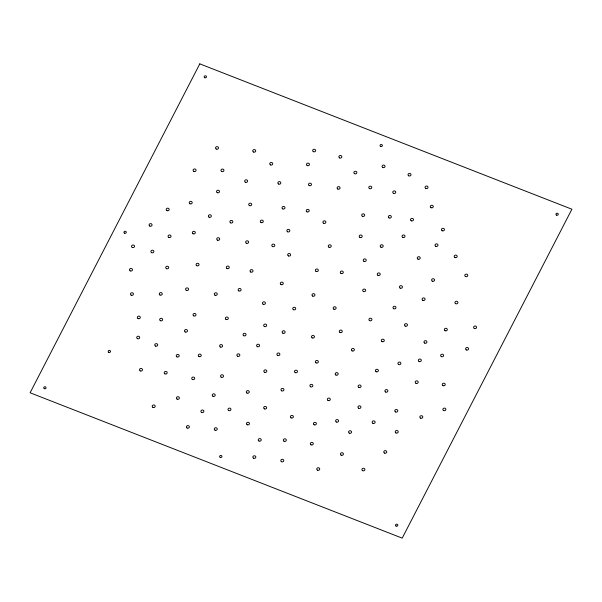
<?xml version="1.0" encoding="UTF-8"?>
<svg xmlns="http://www.w3.org/2000/svg" width="602" height="602" viewBox="0 0 602 602"><rect width="100%" height="100%" fill="white"/><g stroke="black" fill="none" stroke-linecap="round" stroke-linejoin="round"><path stroke-width="0.9" d="M199.796 63.865L30.1 392.782L402.204 538.135L571.9 209.218L199.796 63.865M108.766 352.313A1.166 1.023 -2.6 0 0 110.512 351.41A1.166 1.023 -2.6 0 0 108.766 350.545A1.166 1.023 -2.6 0 0 108.766 352.313M164.91 373.85A1.49 1.309 -2.6 0 0 167.183 372.743A1.49 1.309 -2.6 0 0 164.986 371.577A1.49 1.309 -2.6 0 0 164.91 373.85M192.437 379.478A1.49 1.309 -2.6 0 0 194.702 378.38A1.49 1.309 -2.6 0 0 192.505 377.213A1.49 1.309 -2.6 0 0 192.437 379.478M186.289 290.322A1.49 1.309 -2.6 0 0 188.561 289.216A1.49 1.309 -2.6 0 0 186.364 288.049A1.49 1.309 -2.6 0 0 186.289 290.322M435.705 246.271A1.49 1.309 -2.6 0 0 437.978 245.172A1.49 1.309 -2.6 0 0 435.78 244.006A1.49 1.309 -2.6 0 0 435.705 246.271M425.749 188.434A1.49 1.309 -2.6 0 0 428.022 187.335A1.49 1.309 -2.6 0 0 425.825 186.168A1.49 1.309 -2.6 0 0 425.749 188.434M306.93 211.814A1.49 1.309 -2.6 0 0 309.202 210.715A1.49 1.309 -2.6 0 0 307.005 209.549A1.49 1.309 -2.6 0 0 306.93 211.814M411.219 220.791A1.49 1.309 -2.6 0 0 413.484 219.692A1.49 1.309 -2.6 0 0 411.286 218.526A1.49 1.309 -2.6 0 0 411.219 220.791M454.916 257.505A1.49 1.309 -2.6 0 0 457.181 256.407A1.49 1.309 -2.6 0 0 454.984 255.24A1.49 1.309 -2.6 0 0 454.916 257.505M339.566 157.905A1.49 1.309 -2.6 0 0 341.831 156.798A1.49 1.309 -2.6 0 0 339.633 155.632A1.49 1.309 -2.6 0 0 339.566 157.905M431.002 207.698A1.49 1.309 -2.6 0 0 433.267 206.591A1.49 1.309 -2.6 0 0 431.07 205.425A1.49 1.309 -2.6 0 0 431.002 207.698M442.146 230.747A1.49 1.309 -2.6 0 0 444.419 229.64A1.49 1.309 -2.6 0 0 442.222 228.474A1.49 1.309 -2.6 0 0 442.146 230.747M313.371 151.666A1.49 1.309 -2.6 0 0 315.644 150.568A1.49 1.309 -2.6 0 0 313.446 149.401A1.49 1.309 -2.6 0 0 313.371 151.666M382.774 167.491A1.49 1.309 -2.6 0 0 385.047 166.393A1.49 1.309 -2.6 0 0 382.849 165.226A1.49 1.309 -2.6 0 0 382.774 167.491M389.042 217.909A1.49 1.309 -2.6 0 0 391.315 216.803A1.49 1.309 -2.6 0 0 389.118 215.636A1.49 1.309 -2.6 0 0 389.042 217.909M230.581 222.853A1.49 1.309 -2.6 0 0 232.854 221.754A1.49 1.309 -2.6 0 0 230.656 220.588A1.49 1.309 -2.6 0 0 230.581 222.853M307.178 165.55A1.49 1.309 -2.6 0 0 309.451 164.451A1.49 1.309 -2.6 0 0 307.253 163.285A1.49 1.309 -2.6 0 0 307.178 165.55M309.195 185.582A1.49 1.309 -2.6 0 0 311.467 184.483A1.49 1.309 -2.6 0 0 309.27 183.317A1.49 1.309 -2.6 0 0 309.195 185.582M270.433 164.888A1.49 1.309 -2.6 0 0 272.706 163.789A1.49 1.309 -2.6 0 0 270.509 162.623A1.49 1.309 -2.6 0 0 270.433 164.888M408.728 175.822A1.49 1.309 -2.6 0 0 411 174.723A1.49 1.309 -2.6 0 0 408.803 173.557A1.49 1.309 -2.6 0 0 408.728 175.822M465.496 276.529A1.49 1.309 -2.6 0 0 467.769 275.43A1.49 1.309 -2.6 0 0 465.572 274.264A1.49 1.309 -2.6 0 0 465.496 276.529M245.353 182.21A1.49 1.309 -2.6 0 0 247.625 181.112A1.49 1.309 -2.6 0 0 245.428 179.945A1.49 1.309 -2.6 0 0 245.353 182.21M369.508 188.592A1.49 1.309 -2.6 0 0 371.78 187.485A1.49 1.309 -2.6 0 0 369.583 186.319A1.49 1.309 -2.6 0 0 369.508 188.592M354.586 173.707A1.49 1.309 -2.6 0 0 356.858 172.608A1.49 1.309 -2.6 0 0 354.661 171.442A1.49 1.309 -2.6 0 0 354.586 173.707M253.442 152.005A1.49 1.309 -2.6 0 0 255.715 150.899A1.49 1.309 -2.6 0 0 253.517 149.732A1.49 1.309 -2.6 0 0 253.442 152.005M278.553 184.031A1.49 1.309 -2.6 0 0 280.825 182.925A1.49 1.309 -2.6 0 0 278.628 181.759A1.49 1.309 -2.6 0 0 278.553 184.031M393.467 193.332A1.49 1.309 -2.6 0 0 395.74 192.234A1.49 1.309 -2.6 0 0 393.542 191.067A1.49 1.309 -2.6 0 0 393.467 193.332M221.671 171.472A1.49 1.309 -2.6 0 0 223.944 170.374A1.49 1.309 -2.6 0 0 221.747 169.207A1.49 1.309 -2.6 0 0 221.671 171.472M377.958 275.34A1.49 1.309 -2.6 0 0 380.223 274.241A1.49 1.309 -2.6 0 0 378.026 273.075A1.49 1.309 -2.6 0 0 377.958 275.34M337.797 189.051A1.49 1.309 -2.6 0 0 340.062 187.952A1.49 1.309 -2.6 0 0 337.865 186.786A1.49 1.309 -2.6 0 0 337.797 189.051M432.304 281.149A1.49 1.309 -2.6 0 0 434.576 280.043A1.49 1.309 -2.6 0 0 432.379 278.877A1.49 1.309 -2.6 0 0 432.304 281.149M455.646 303.679A1.49 1.309 -2.6 0 0 457.911 302.58A1.49 1.309 -2.6 0 0 455.714 301.414A1.49 1.309 -2.6 0 0 455.646 303.679M323.605 223.259A1.49 1.309 -2.6 0 0 325.87 222.161A1.49 1.309 -2.6 0 0 323.673 220.994A1.49 1.309 -2.6 0 0 323.605 223.259M336.307 422.017A1.49 1.309 -2.6 0 0 338.572 420.911A1.49 1.309 -2.6 0 0 336.375 419.744A1.49 1.309 -2.6 0 0 336.307 422.017M317.457 470.154A1.49 1.309 -2.6 0 0 319.73 469.056A1.49 1.309 -2.6 0 0 317.525 467.889A1.49 1.309 -2.6 0 0 317.457 470.154M359.928 237.429A1.49 1.309 -2.6 0 0 362.193 236.323A1.49 1.309 -2.6 0 0 359.996 235.156A1.49 1.309 -2.6 0 0 359.928 237.429M417.954 259.123A1.49 1.309 -2.6 0 0 420.219 258.025A1.49 1.309 -2.6 0 0 418.021 256.858A1.49 1.309 -2.6 0 0 417.954 259.123M362.396 216.291A1.49 1.309 -2.6 0 0 364.669 215.185A1.49 1.309 -2.6 0 0 362.464 214.019A1.49 1.309 -2.6 0 0 362.396 216.291M216.238 149.04A1.49 1.309 -2.6 0 0 218.503 147.941A1.49 1.309 -2.6 0 0 216.306 146.775A1.49 1.309 -2.6 0 0 216.238 149.04M282.722 208.886A1.49 1.309 -2.6 0 0 284.994 207.788A1.49 1.309 -2.6 0 0 282.797 206.621A1.49 1.309 -2.6 0 0 282.722 208.886M402.746 237.391A1.49 1.309 -2.6 0 0 405.011 236.293A1.49 1.309 -2.6 0 0 402.813 235.126A1.49 1.309 -2.6 0 0 402.746 237.391M261.02 222.522A1.49 1.309 -2.6 0 0 263.292 221.423A1.49 1.309 -2.6 0 0 261.095 220.257A1.49 1.309 -2.6 0 0 261.02 222.522M380.915 247.189A1.49 1.309 -2.6 0 0 383.181 246.083A1.49 1.309 -2.6 0 0 380.983 244.916A1.49 1.309 -2.6 0 0 380.915 247.189M166.904 210.602A1.49 1.309 -2.6 0 0 169.17 209.504A1.49 1.309 -2.6 0 0 166.972 208.337A1.49 1.309 -2.6 0 0 166.904 210.602M258.973 441.01A1.49 1.309 -2.6 0 0 261.245 439.911A1.49 1.309 -2.6 0 0 259.048 438.745A1.49 1.309 -2.6 0 0 258.973 441.01M249.416 205.606A1.49 1.309 -2.6 0 0 251.689 204.507A1.49 1.309 -2.6 0 0 249.491 203.341A1.49 1.309 -2.6 0 0 249.416 205.606M257.302 346.647A1.49 1.309 -2.6 0 0 259.575 345.548A1.49 1.309 -2.6 0 0 257.378 344.382A1.49 1.309 -2.6 0 0 257.302 346.647M328.97 247.219A1.49 1.309 -2.6 0 0 331.243 246.113A1.49 1.309 -2.6 0 0 329.046 244.946A1.49 1.309 -2.6 0 0 328.97 247.219M341.138 455.157A1.49 1.309 -2.6 0 0 343.411 454.058A1.49 1.309 -2.6 0 0 341.214 452.892A1.49 1.309 -2.6 0 0 341.138 455.157M228.692 410.519A1.49 1.309 -2.6 0 0 230.957 409.42A1.49 1.309 -2.6 0 0 228.76 408.254A1.49 1.309 -2.6 0 0 228.692 410.519M424.658 343.095A1.49 1.309 -2.6 0 0 426.931 341.996A1.49 1.309 -2.6 0 0 424.734 340.83A1.49 1.309 -2.6 0 0 424.658 343.095M400.164 288.102A1.49 1.309 -2.6 0 0 402.429 286.996A1.49 1.309 -2.6 0 0 400.232 285.83A1.49 1.309 -2.6 0 0 400.164 288.102M442.967 385.634A1.49 1.309 -2.6 0 0 445.232 384.535A1.49 1.309 -2.6 0 0 443.034 383.369A1.49 1.309 -2.6 0 0 442.967 385.634M272.51 246.542A1.49 1.309 -2.6 0 0 274.783 245.435A1.49 1.309 -2.6 0 0 272.586 244.269A1.49 1.309 -2.6 0 0 272.51 246.542M281.518 461.711A1.49 1.309 -2.6 0 0 283.783 460.613A1.49 1.309 -2.6 0 0 281.585 459.446A1.49 1.309 -2.6 0 0 281.518 461.711M474.308 328.444A1.49 1.309 -2.6 0 0 476.573 327.345A1.49 1.309 -2.6 0 0 474.376 326.179A1.49 1.309 -2.6 0 0 474.308 328.444M316.042 271.404A1.49 1.309 -2.6 0 0 318.315 270.306A1.49 1.309 -2.6 0 0 316.118 269.139A1.49 1.309 -2.6 0 0 316.042 271.404M193.799 171.397A1.49 1.309 -2.6 0 0 196.071 170.291A1.49 1.309 -2.6 0 0 193.874 169.124A1.49 1.309 -2.6 0 0 193.799 171.397M287.553 231.793A1.49 1.309 -2.6 0 0 289.825 230.694A1.49 1.309 -2.6 0 0 287.628 229.528A1.49 1.309 -2.6 0 0 287.553 231.793M311.031 444.84A1.49 1.309 -2.6 0 0 313.303 443.734A1.49 1.309 -2.6 0 0 311.106 442.568A1.49 1.309 -2.6 0 0 311.031 444.84M441.349 356.625A1.49 1.309 -2.6 0 0 443.614 355.526A1.49 1.309 -2.6 0 0 441.416 354.352A1.49 1.309 -2.6 0 0 441.349 356.625M137.414 338.64A1.49 1.309 -2.6 0 0 139.687 337.541A1.49 1.309 -2.6 0 0 137.489 336.375A1.49 1.309 -2.6 0 0 137.414 338.64M217.239 192.663A1.49 1.309 -2.6 0 0 219.512 191.556A1.49 1.309 -2.6 0 0 217.307 190.39A1.49 1.309 -2.6 0 0 217.239 192.663M466.302 349.943A1.49 1.309 -2.6 0 0 468.574 348.836A1.49 1.309 -2.6 0 0 466.377 347.67A1.49 1.309 -2.6 0 0 466.302 349.943M393.708 308.706A1.49 1.309 -2.6 0 0 395.981 307.599A1.49 1.309 -2.6 0 0 393.783 306.433A1.49 1.309 -2.6 0 0 393.708 308.706M151.599 252.637A1.49 1.309 -2.6 0 0 153.871 251.531A1.49 1.309 -2.6 0 0 151.674 250.364A1.49 1.309 -2.6 0 0 151.599 252.637M422.815 300.315A1.49 1.309 -2.6 0 0 425.08 299.217A1.49 1.309 -2.6 0 0 422.882 298.05A1.49 1.309 -2.6 0 0 422.815 300.315M152.923 407.396A1.49 1.309 -2.6 0 0 155.196 406.29A1.49 1.309 -2.6 0 0 152.991 405.123A1.49 1.309 -2.6 0 0 152.923 407.396M395.935 432.943A1.49 1.309 -2.6 0 0 398.208 431.837A1.49 1.309 -2.6 0 0 396.011 430.671A1.49 1.309 -2.6 0 0 395.935 432.943M384.482 453.073A1.49 1.309 -2.6 0 0 386.747 451.967A1.49 1.309 -2.6 0 0 384.55 450.8A1.49 1.309 -2.6 0 0 384.482 453.073M363.954 261.321A1.49 1.309 -2.6 0 0 366.219 260.222A1.49 1.309 -2.6 0 0 364.022 259.048A1.49 1.309 -2.6 0 0 363.954 261.321M420.542 418.127A1.49 1.309 -2.6 0 0 422.807 417.028A1.49 1.309 -2.6 0 0 420.61 415.862A1.49 1.309 -2.6 0 0 420.542 418.127M247.174 424.734A1.49 1.309 -2.6 0 0 249.446 423.627A1.49 1.309 -2.6 0 0 247.249 422.461A1.49 1.309 -2.6 0 0 247.174 424.734M187.102 428.022A1.49 1.309 -2.6 0 0 189.374 426.923A1.49 1.309 -2.6 0 0 187.177 425.757A1.49 1.309 -2.6 0 0 187.102 428.022M209.067 217.179A1.49 1.309 -2.6 0 0 211.332 216.073A1.49 1.309 -2.6 0 0 209.135 214.906A1.49 1.309 -2.6 0 0 209.067 217.179M284.054 441.243A1.49 1.309 -2.6 0 0 286.326 440.137A1.49 1.309 -2.6 0 0 284.129 438.971A1.49 1.309 -2.6 0 0 284.054 441.243M398.629 364.503A1.49 1.309 -2.6 0 0 400.902 363.405A1.49 1.309 -2.6 0 0 398.705 362.238A1.49 1.309 -2.6 0 0 398.629 364.503M212.95 396.244A1.49 1.309 -2.6 0 0 215.223 395.145A1.49 1.309 -2.6 0 0 213.025 393.979A1.49 1.309 -2.6 0 0 212.95 396.244M149.793 226.051A1.49 1.309 -2.6 0 0 152.065 224.952A1.49 1.309 -2.6 0 0 149.868 223.786A1.49 1.309 -2.6 0 0 149.793 226.051M189.931 203.769A1.49 1.309 -2.6 0 0 192.196 202.663A1.49 1.309 -2.6 0 0 189.999 201.497A1.49 1.309 -2.6 0 0 189.931 203.769M419.037 361.471A1.49 1.309 -2.6 0 0 421.31 360.365A1.49 1.309 -2.6 0 0 419.112 359.198A1.49 1.309 -2.6 0 0 419.037 361.471M132.244 247.422A1.49 1.309 -2.6 0 0 134.517 246.323A1.49 1.309 -2.6 0 0 132.32 245.157A1.49 1.309 -2.6 0 0 132.244 247.422M168.771 237.391A1.49 1.309 -2.6 0 0 171.043 236.285A1.49 1.309 -2.6 0 0 168.846 235.119A1.49 1.309 -2.6 0 0 168.771 237.391M177.101 399.134A1.49 1.309 -2.6 0 0 179.373 398.035A1.49 1.309 -2.6 0 0 177.176 396.868A1.49 1.309 -2.6 0 0 177.101 399.134M415.929 383.286A1.49 1.309 -2.6 0 0 418.202 382.18A1.49 1.309 -2.6 0 0 416.005 381.013A1.49 1.309 -2.6 0 0 415.929 383.286M140.213 370.892A1.49 1.309 -2.6 0 0 142.478 369.786A1.49 1.309 -2.6 0 0 140.281 368.62A1.49 1.309 -2.6 0 0 140.213 370.892M201.617 412.43A1.49 1.309 -2.6 0 0 203.882 411.324A1.49 1.309 -2.6 0 0 201.685 410.158A1.49 1.309 -2.6 0 0 201.617 412.43M193.039 233.764A1.49 1.309 -2.6 0 0 195.311 232.665A1.49 1.309 -2.6 0 0 193.114 231.492A1.49 1.309 -2.6 0 0 193.039 233.764M138.031 318.563A1.49 1.309 -2.6 0 0 140.304 317.457A1.49 1.309 -2.6 0 0 138.106 316.291A1.49 1.309 -2.6 0 0 138.031 318.563M445.044 330.709A1.49 1.309 -2.6 0 0 447.316 329.61A1.49 1.309 -2.6 0 0 445.111 328.444A1.49 1.309 -2.6 0 0 445.044 330.709M131.176 295.176A1.49 1.309 -2.6 0 0 133.448 294.077A1.49 1.309 -2.6 0 0 131.251 292.911A1.49 1.309 -2.6 0 0 131.176 295.176M214.989 295.198A1.49 1.309 -2.6 0 0 217.262 294.1A1.49 1.309 -2.6 0 0 215.064 292.933A1.49 1.309 -2.6 0 0 214.989 295.198M372.871 423.289A1.49 1.309 -2.6 0 0 375.144 422.183A1.49 1.309 -2.6 0 0 372.947 421.016A1.49 1.309 -2.6 0 0 372.871 423.289M395.499 411.934A1.49 1.309 -2.6 0 0 397.772 410.827A1.49 1.309 -2.6 0 0 395.567 409.661A1.49 1.309 -2.6 0 0 395.499 411.934M341.003 273.458A1.49 1.309 -2.6 0 0 343.275 272.352A1.49 1.309 -2.6 0 0 341.078 271.186A1.49 1.309 -2.6 0 0 341.003 273.458M176.935 356.858A1.49 1.309 -2.6 0 0 179.208 355.752A1.49 1.309 -2.6 0 0 177.011 354.586A1.49 1.309 -2.6 0 0 176.935 356.858M221.243 377.206A1.49 1.309 -2.6 0 0 223.508 376.099A1.49 1.309 -2.6 0 0 221.31 374.933A1.49 1.309 -2.6 0 0 221.243 377.206M264.383 408.871A1.49 1.309 -2.6 0 0 266.656 407.765A1.49 1.309 -2.6 0 0 264.459 406.598A1.49 1.309 -2.6 0 0 264.383 408.871M405.191 326.088A1.49 1.309 -2.6 0 0 407.456 324.99A1.49 1.309 -2.6 0 0 405.259 323.823A1.49 1.309 -2.6 0 0 405.191 326.088M193.731 315.892A1.49 1.309 -2.6 0 0 196.004 314.793A1.49 1.309 -2.6 0 0 193.806 313.627A1.49 1.309 -2.6 0 0 193.731 315.892M159.974 295.01A1.49 1.309 -2.6 0 0 162.247 293.911A1.49 1.309 -2.6 0 0 160.042 292.745A1.49 1.309 -2.6 0 0 159.974 295.01M155.459 346.067A1.49 1.309 -2.6 0 0 157.724 344.969A1.49 1.309 -2.6 0 0 155.527 343.802A1.49 1.309 -2.6 0 0 155.459 346.067M264.549 372.277A1.49 1.309 -2.6 0 0 266.821 371.171A1.49 1.309 -2.6 0 0 264.624 370.004A1.49 1.309 -2.6 0 0 264.549 372.277M160.38 320.708A1.49 1.309 -2.6 0 0 162.645 319.609A1.49 1.309 -2.6 0 0 160.448 318.443A1.49 1.309 -2.6 0 0 160.38 320.708M349.28 433.162A1.49 1.309 -2.6 0 0 351.553 432.055A1.49 1.309 -2.6 0 0 349.356 430.889A1.49 1.309 -2.6 0 0 349.28 433.162M376.107 371.712A1.49 1.309 -2.6 0 0 378.38 370.614A1.49 1.309 -2.6 0 0 376.182 369.447A1.49 1.309 -2.6 0 0 376.107 371.712M226.984 268.507A1.49 1.309 -2.6 0 0 229.257 267.401A1.49 1.309 -2.6 0 0 227.059 266.234A1.49 1.309 -2.6 0 0 226.984 268.507M295.191 372.6A1.49 1.309 -2.6 0 0 297.463 371.502A1.49 1.309 -2.6 0 0 295.266 370.335A1.49 1.309 -2.6 0 0 295.191 372.6M382.007 341.605A1.49 1.309 -2.6 0 0 384.279 340.499A1.49 1.309 -2.6 0 0 382.082 339.332A1.49 1.309 -2.6 0 0 382.007 341.605M363.382 291.488A1.49 1.309 -2.6 0 0 365.655 290.39A1.49 1.309 -2.6 0 0 363.457 289.223A1.49 1.309 -2.6 0 0 363.382 291.488M217.435 240.153A1.49 1.309 -2.6 0 0 219.707 239.047A1.49 1.309 -2.6 0 0 217.51 237.88A1.49 1.309 -2.6 0 0 217.435 240.153M130.19 270.87A1.49 1.309 -2.6 0 0 132.455 269.771A1.49 1.309 -2.6 0 0 130.258 268.605A1.49 1.309 -2.6 0 0 130.19 270.87M246.993 393.061A1.49 1.309 -2.6 0 0 249.266 391.955A1.49 1.309 -2.6 0 0 247.068 390.788A1.49 1.309 -2.6 0 0 246.993 393.061M385.611 392.022A1.49 1.309 -2.6 0 0 387.884 390.916A1.49 1.309 -2.6 0 0 385.686 389.75A1.49 1.309 -2.6 0 0 385.611 392.022M314.131 424.779A1.49 1.309 -2.6 0 0 316.404 423.68A1.49 1.309 -2.6 0 0 314.206 422.514A1.49 1.309 -2.6 0 0 314.131 424.779M185.205 331.958A1.49 1.309 -2.6 0 0 187.478 330.852A1.49 1.309 -2.6 0 0 185.281 329.685A1.49 1.309 -2.6 0 0 185.205 331.958M328.037 400.481A1.49 1.309 -2.6 0 0 330.302 399.382A1.49 1.309 -2.6 0 0 328.105 398.215A1.49 1.309 -2.6 0 0 328.037 400.481M358.657 408.254A1.49 1.309 -2.6 0 0 360.929 407.148A1.49 1.309 -2.6 0 0 358.732 405.981A1.49 1.309 -2.6 0 0 358.657 408.254M312.679 296.094A1.49 1.309 -2.6 0 0 314.944 294.995A1.49 1.309 -2.6 0 0 312.747 293.829A1.49 1.309 -2.6 0 0 312.679 296.094M358.815 387.417A1.49 1.309 -2.6 0 0 361.08 386.311A1.49 1.309 -2.6 0 0 358.882 385.145A1.49 1.309 -2.6 0 0 358.815 387.417M220.324 347.023A1.49 1.309 -2.6 0 0 222.589 345.917A1.49 1.309 -2.6 0 0 220.4 344.75A1.49 1.309 -2.6 0 0 220.324 347.023M369.643 320.648A1.49 1.309 -2.6 0 0 371.916 319.549A1.49 1.309 -2.6 0 0 369.718 318.383A1.49 1.309 -2.6 0 0 369.643 320.648M166.43 268.658A1.49 1.309 -2.6 0 0 168.703 267.551A1.49 1.309 -2.6 0 0 166.506 266.385A1.49 1.309 -2.6 0 0 166.43 268.658M196.779 265.723A1.49 1.309 -2.6 0 0 199.044 264.617A1.49 1.309 -2.6 0 0 196.846 263.45A1.49 1.309 -2.6 0 0 196.779 265.723M310.594 386.785A1.49 1.309 -2.6 0 0 312.867 385.679A1.49 1.309 -2.6 0 0 310.67 384.512A1.49 1.309 -2.6 0 0 310.594 386.785M352.095 350.883A1.49 1.309 -2.6 0 0 354.367 349.777A1.49 1.309 -2.6 0 0 352.17 348.611A1.49 1.309 -2.6 0 0 352.095 350.883M291.097 417.878A1.49 1.309 -2.6 0 0 293.37 416.772A1.49 1.309 -2.6 0 0 291.172 415.606A1.49 1.309 -2.6 0 0 291.097 417.878M288.366 255.925A1.49 1.309 -2.6 0 0 290.638 254.827A1.49 1.309 -2.6 0 0 288.441 253.653A1.49 1.309 -2.6 0 0 288.366 255.925M250.733 272.029A1.49 1.309 -2.6 0 0 253.006 270.93A1.49 1.309 -2.6 0 0 250.808 269.764A1.49 1.309 -2.6 0 0 250.733 272.029M264.376 326.51A1.49 1.309 -2.6 0 0 266.648 325.404A1.49 1.309 -2.6 0 0 264.451 324.237A1.49 1.309 -2.6 0 0 264.376 326.51M282.865 333.192A1.49 1.309 -2.6 0 0 285.137 332.086A1.49 1.309 -2.6 0 0 282.94 330.919A1.49 1.309 -2.6 0 0 282.865 333.192M237.564 356.256A1.49 1.309 -2.6 0 0 239.837 355.15A1.49 1.309 -2.6 0 0 237.639 353.984A1.49 1.309 -2.6 0 0 237.564 356.256M281.683 390.826A1.49 1.309 -2.6 0 0 283.948 389.72A1.49 1.309 -2.6 0 0 281.751 388.553A1.49 1.309 -2.6 0 0 281.683 390.826M263.142 304.243A1.49 1.309 -2.6 0 0 265.414 303.137A1.49 1.309 -2.6 0 0 263.217 301.971A1.49 1.309 -2.6 0 0 263.142 304.243M339.979 332.492A1.49 1.309 -2.6 0 0 342.252 331.393A1.49 1.309 -2.6 0 0 340.055 330.227A1.49 1.309 -2.6 0 0 339.979 332.492M335.916 375.038A1.49 1.309 -2.6 0 0 338.189 373.932A1.49 1.309 -2.6 0 0 335.991 372.766A1.49 1.309 -2.6 0 0 335.916 375.038M243.742 335.735A1.49 1.309 -2.6 0 0 246.015 334.637A1.49 1.309 -2.6 0 0 243.818 333.47A1.49 1.309 -2.6 0 0 243.742 335.735M316.073 362.878A1.49 1.309 -2.6 0 0 318.345 361.779A1.49 1.309 -2.6 0 0 316.148 360.613A1.49 1.309 -2.6 0 0 316.073 362.878M226.036 319.451A1.49 1.309 -2.6 0 0 228.308 318.345A1.49 1.309 -2.6 0 0 226.111 317.179A1.49 1.309 -2.6 0 0 226.036 319.451M238.843 290.894A1.49 1.309 -2.6 0 0 241.116 289.788A1.49 1.309 -2.6 0 0 238.919 288.621A1.49 1.309 -2.6 0 0 238.843 290.894M277.62 355.413A1.49 1.309 -2.6 0 0 279.885 354.315A1.49 1.309 -2.6 0 0 277.688 353.148A1.49 1.309 -2.6 0 0 277.62 355.413M312.175 337.888A1.49 1.309 -2.6 0 0 314.44 336.781A1.49 1.309 -2.6 0 0 312.242 335.615A1.49 1.309 -2.6 0 0 312.175 337.888M333.869 309.187A1.49 1.309 -2.6 0 0 336.134 308.081A1.49 1.309 -2.6 0 0 333.937 306.922A1.49 1.309 -2.6 0 0 333.869 309.187M281.006 284.558A1.49 1.309 -2.6 0 0 283.271 283.452A1.49 1.309 -2.6 0 0 281.074 282.285A1.49 1.309 -2.6 0 0 281.006 284.558M293.445 309.706A1.49 1.309 -2.6 0 0 295.71 308.6A1.49 1.309 -2.6 0 0 293.513 307.434A1.49 1.309 -2.6 0 0 293.445 309.706M198.976 356.534A1.49 1.309 -2.6 0 0 201.241 355.436A1.49 1.309 -2.6 0 0 199.044 354.269A1.49 1.309 -2.6 0 0 198.976 356.534M362.637 470.674A1.49 1.309 -2.6 0 0 364.902 469.568A1.49 1.309 -2.6 0 0 362.705 468.401A1.49 1.309 -2.6 0 0 362.637 470.674M44.322 388.659A1.166 1.023 -2.6 0 0 46.068 387.756A1.166 1.023 -2.6 0 0 44.315 386.883A1.166 1.023 -2.6 0 0 44.322 388.659M396.093 526.073A1.166 1.023 -2.6 0 0 397.839 525.17A1.166 1.023 -2.6 0 0 396.093 524.304A1.166 1.023 -2.6 0 0 396.093 526.073M220.204 457.369A1.166 1.023 -2.6 0 0 221.95 456.459A1.166 1.023 -2.6 0 0 220.204 455.594A1.166 1.023 -2.6 0 0 220.204 457.369M214.989 430.159A1.49 1.309 -2.6 0 0 217.262 429.053A1.49 1.309 -2.6 0 0 215.064 427.887A1.49 1.309 -2.6 0 0 214.989 430.159M253.57 458.205A1.49 1.309 -2.6 0 0 255.842 457.099A1.49 1.309 -2.6 0 0 253.645 455.932A1.49 1.309 -2.6 0 0 253.57 458.205M380.63 146.421A1.166 1.023 -2.6 0 0 382.375 145.511A1.166 1.023 -2.6 0 0 380.63 144.646A1.166 1.023 -2.6 0 0 380.63 146.421M556.519 215.125A1.166 1.023 -2.6 0 0 558.265 214.222A1.166 1.023 -2.6 0 0 556.519 213.356A1.166 1.023 -2.6 0 0 556.519 215.125M204.74 77.711A1.166 1.023 -2.6 0 0 206.486 76.808A1.166 1.023 -2.6 0 0 204.74 75.935A1.166 1.023 -2.6 0 0 204.74 77.711M124.531 233.185A1.166 1.023 -2.6 0 0 126.277 232.282A1.166 1.023 -2.6 0 0 124.531 231.409A1.166 1.023 -2.6 0 0 124.531 233.185M443.591 410.526A1.49 1.309 -2.6 0 0 445.864 409.42A1.49 1.309 -2.6 0 0 443.666 408.254A1.49 1.309 -2.6 0 0 443.591 410.526M246.353 243.231A1.49 1.309 -2.6 0 0 248.626 242.132A1.49 1.309 -2.6 0 0 246.429 240.966A1.49 1.309 -2.6 0 0 246.353 243.231"/></g></svg>
